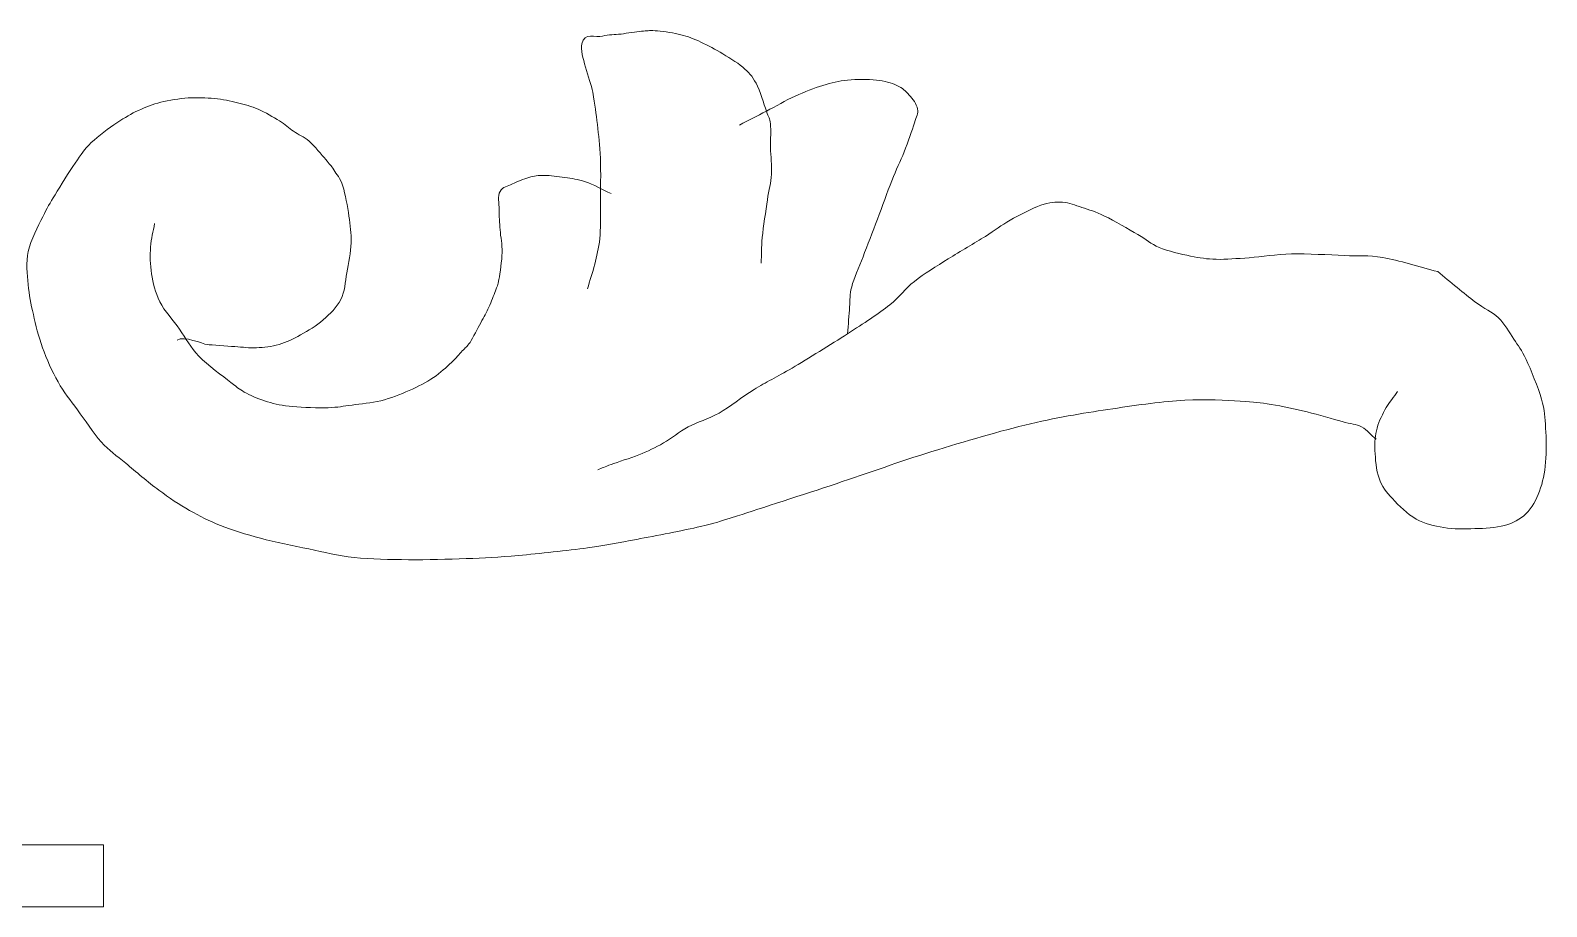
# Model space of a CAD drawing. Header units: millimetres. Extents: x -603 to 15, y -248 to 268.
# Drawn here: x -85.5 to -13.3, y 226 to 267.7 of the extents above; entities that cross this region are included whole.
import ezdxf

# ---------------------------------------------------------------- set-up
doc = ezdxf.new("R2010")
doc.units = ezdxf.units.MM
doc.header["$MEASUREMENT"] = 0
doc.layers.add('Camada 1', color=7, linetype='Continuous')

msp = doc.modelspace()

# ---------------------------------------------------------------- linework, layer by layer
at = {"layer": 'Camada 1', "color": 250, "lineweight": 9}
for points, knots in [([(-50.7408, 256.6308), (-50.7245, 257.0385), (-50.7408, 257.3521), (-50.6919, 257.8539), (-50.6919, 257.8539), (-50.6429, 258.3556), (-50.5206, 259.1364), (-50.4472, 259.6376), (-50.4472, 259.6376), (-50.3737, 260.1387), (-50.276, 260.4423), (-50.2515, 260.8606), (-50.2515, 260.8606), (-50.227, 261.279), (-50.2923, 261.7355), (-50.3004, 262.1347), (-50.3004, 262.1347), (-50.3086, 262.5339), (-50.2675, 262.9636), (-50.3004, 263.2559), (-50.3004, 263.2559), (-50.3333, 263.5482), (-50.3819, 263.5446), (-50.4961, 263.8675), (-50.4961, 263.8675), (-50.6103, 264.1902), (-50.7952, 264.8392), (-50.9855, 265.1925), (-50.9855, 265.1925), (-51.176, 265.5457), (-51.3334, 265.7082), (-51.6218, 265.9569), (-51.6218, 265.9569), (-51.9102, 266.2057), (-52.3462, 266.4621), (-52.6985, 266.6704), (-52.6985, 266.6704), (-53.0509, 266.8786), (-53.4013, 267.0606), (-53.7339, 267.2057), (-53.7339, 267.2057), (-54.0666, 267.3506), (-54.3459, 267.4571), (-54.6908, 267.5384), (-54.6908, 267.5384), (-55.0357, 267.6197), (-55.5036, 267.6705), (-55.7949, 267.6919), (-55.7949, 267.6919), (-56.0862, 267.7133), (-56.1629, 267.6921), (-56.4329, 267.6664), (-56.4329, 267.6664), (-56.7029, 267.6408), (-57.1036, 267.5768), (-57.4144, 267.5384), (-57.4144, 267.5384), (-57.7251, 267.5), (-57.9849, 267.5132), (-58.2977, 267.436), (-58.2977, 267.436), (-58.6104, 267.3589), (-59.1801, 267.6429), (-59.279, 267.0776), (-59.279, 267.0776), (-59.3779, 266.5123), (-58.8866, 265.4143), (-58.7637, 264.774), (-58.7637, 264.774), (-58.6409, 264.1338), (-58.6043, 263.7631), (-58.5429, 263.2383), (-58.5429, 263.2383), (-58.4816, 262.7135), (-58.4201, 262.2664), (-58.3957, 261.6259), (-58.3957, 261.6259), (-58.3712, 260.9853), (-58.3908, 260.0362), (-58.3957, 259.399), (-58.3957, 259.399), (-58.4005, 258.7618), (-58.3791, 258.2746), (-58.4248, 257.8029), (-58.4248, 257.8029), (-58.4705, 257.3312), (-58.5717, 256.9793), (-58.6695, 256.5798), (-58.6695, 256.5798), (-58.7674, 256.1802), (-58.898, 255.7984), (-59.0122, 255.4076)], [0, 0, 0, 0, 0.0416667, 0.0416667, 0.0416667, 0.0416667, 0.0833333, 0.0833333, 0.0833333, 0.0833333, 0.125, 0.125, 0.125, 0.125, 0.1666667, 0.1666667, 0.1666667, 0.1666667, 0.2083333, 0.2083333, 0.2083333, 0.2083333, 0.25, 0.25, 0.25, 0.25, 0.2916667, 0.2916667, 0.2916667, 0.2916667, 0.3333333, 0.3333333, 0.3333333, 0.3333333, 0.375, 0.375, 0.375, 0.375, 0.4166667, 0.4166667, 0.4166667, 0.4166667, 0.4583333, 0.4583333, 0.4583333, 0.4583333, 0.5, 0.5, 0.5, 0.5, 0.5416667, 0.5416667, 0.5416667, 0.5416667, 0.5833333, 0.5833333, 0.5833333, 0.5833333, 0.625, 0.625, 0.625, 0.625, 0.6666667, 0.6666667, 0.6666667, 0.6666667, 0.7083333, 0.7083333, 0.7083333, 0.7083333, 0.75, 0.75, 0.75, 0.75, 0.7916667, 0.7916667, 0.7916667, 0.7916667, 0.8333333, 0.8333333, 0.8333333, 0.8333333, 0.875, 0.875, 0.875, 0.875, 0.9166667, 0.9166667, 0.9166667, 0.9166667, 1, 1, 1, 1]), ([(-51.7687, 263.2049), (-51.3445, 263.4257), (-50.9366, 263.6381), (-50.4961, 263.8675), (-50.4961, 263.8675), (-50.0557, 264.0968), (-49.575, 264.3769), (-49.1258, 264.5809), (-49.1258, 264.5809), (-48.6765, 264.7849), (-48.2214, 264.9628), (-47.8044, 265.0905), (-47.8044, 265.0905), (-47.3873, 265.2183), (-47.056, 265.3027), (-46.6297, 265.3453), (-46.6297, 265.3453), (-46.2034, 265.388), (-45.6536, 265.3881), (-45.2593, 265.3453), (-45.2593, 265.3453), (-44.865, 265.3026), (-44.5466, 265.2118), (-44.2804, 265.0905), (-44.2804, 265.0905), (-44.0144, 264.9694), (-43.8592, 264.8221), (-43.6931, 264.6319), (-43.6931, 264.6319), (-43.5271, 264.4416), (-43.3456, 264.208), (-43.3017, 263.9694), (-43.3017, 263.9694), (-43.2576, 263.7308), (-43.3422, 263.647), (-43.4484, 263.3068), (-43.4484, 263.3068), (-43.5547, 262.9667), (-43.7584, 262.3896), (-43.9378, 261.9309), (-43.9378, 261.9309), (-44.1173, 261.4721), (-44.3131, 261.09), (-44.5252, 260.5549), (-44.5252, 260.5549), (-44.7373, 260.0197), (-44.982, 259.3233), (-45.2104, 258.7202), (-45.2104, 258.7202), (-45.4388, 258.1171), (-45.6917, 257.4717), (-45.8955, 256.9365), (-45.8955, 256.9365), (-46.0994, 256.4014), (-46.327, 255.9122), (-46.4339, 255.5095), (-46.4339, 255.5095), (-46.5408, 255.107), (-46.4992, 254.9151), (-46.5318, 254.5413), (-46.5318, 254.5413), (-46.5644, 254.1676), (-46.5971, 253.6919), (-46.6297, 253.2672)], [0, 0, 0, 0, 0.0588235, 0.0588235, 0.0588235, 0.0588235, 0.1176471, 0.1176471, 0.1176471, 0.1176471, 0.1764706, 0.1764706, 0.1764706, 0.1764706, 0.2352941, 0.2352941, 0.2352941, 0.2352941, 0.2941176, 0.2941176, 0.2941176, 0.2941176, 0.3529412, 0.3529412, 0.3529412, 0.3529412, 0.4117647, 0.4117647, 0.4117647, 0.4117647, 0.4705882, 0.4705882, 0.4705882, 0.4705882, 0.5294118, 0.5294118, 0.5294118, 0.5294118, 0.5882353, 0.5882353, 0.5882353, 0.5882353, 0.6470588, 0.6470588, 0.6470588, 0.6470588, 0.7058824, 0.7058824, 0.7058824, 0.7058824, 0.7647059, 0.7647059, 0.7647059, 0.7647059, 0.8235294, 0.8235294, 0.8235294, 0.8235294, 0.8823529, 0.8823529, 0.8823529, 0.8823529, 1, 1, 1, 1]), ([(-78.5401, 252.9615), (-78.231, 253.2012), (-77.3411, 252.7746), (-77.1208, 252.7576), (-77.1208, 252.7576), (-76.9006, 252.7406), (-76.1909, 252.6811), (-75.7993, 252.6557), (-75.7993, 252.6557), (-75.4079, 252.6302), (-75.1238, 252.5877), (-74.7716, 252.6047), (-74.7716, 252.6047), (-74.4194, 252.6217), (-74.0488, 252.6548), (-73.6948, 252.7576), (-73.6948, 252.7576), (-73.3409, 252.8605), (-73.0189, 253.0203), (-72.6671, 253.2163), (-72.6671, 253.2163), (-72.3153, 253.4122), (-71.9113, 253.6468), (-71.5903, 253.9298), (-71.5903, 253.9298), (-71.2692, 254.2126), (-70.9518, 254.5127), (-70.7583, 254.8981), (-70.7583, 254.8981), (-70.5649, 255.2835), (-70.5462, 255.7215), (-70.4647, 256.1721), (-70.4647, 256.1721), (-70.3831, 256.6228), (-70.2852, 257.1462), (-70.2689, 257.5991), (-70.2689, 257.5991), (-70.2526, 258.052), (-70.3015, 258.422), (-70.3668, 258.8731), (-70.3668, 258.8731), (-70.432, 259.3242), (-70.5381, 259.9287), (-70.6605, 260.3001), (-70.6605, 260.3001), (-70.7828, 260.6715), (-70.9571, 260.8653), (-71.093, 261.0765), (-71.093, 261.0765), (-71.2289, 261.2876), (-71.2791, 261.3368), (-71.4734, 261.5629), (-71.4734, 261.5629), (-71.6676, 261.789), (-72.0008, 262.2073), (-72.2586, 262.4331), (-72.2586, 262.4331), (-72.5164, 262.6589), (-72.7695, 262.7444), (-73.0069, 262.9066), (-73.0069, 262.9066), (-73.2441, 263.0687), (-73.4009, 263.2307), (-73.6816, 263.4057), (-73.6816, 263.4057), (-73.9623, 263.5807), (-74.355, 263.8116), (-74.6877, 263.955), (-74.6877, 263.955), (-75.0203, 264.0983), (-75.321, 264.1767), (-75.669, 264.2621), (-75.669, 264.2621), (-76.017, 264.3475), (-76.3794, 264.4284), (-76.7731, 264.4669), (-76.7731, 264.4669), (-77.1669, 264.5052), (-77.5978, 264.5224), (-78.0245, 264.4925), (-78.0245, 264.4925), (-78.4513, 264.4626), (-78.9308, 264.3862), (-79.325, 264.2878), (-79.325, 264.2878), (-79.7192, 264.1893), (-80.0313, 264.0664), (-80.38, 263.9038), (-80.38, 263.9038), (-80.7287, 263.7412), (-81.0334, 263.5717), (-81.4104, 263.3152), (-81.4104, 263.3152), (-81.7873, 263.0587), (-82.3036, 262.6905), (-82.6373, 262.3682), (-82.6373, 262.3682), (-82.9711, 262.0458), (-83.1113, 261.8097), (-83.3978, 261.3954), (-83.3978, 261.3954), (-83.6843, 260.9812), (-84.0971, 260.3121), (-84.3548, 259.8854), (-84.3548, 259.8854), (-84.6125, 259.4588), (-84.7296, 259.2857), (-84.9436, 258.836), (-84.9436, 258.836), (-85.1576, 258.3862), (-85.5188, 257.7402), (-85.6368, 257.1913), (-85.6368, 257.1913), (-85.7548, 256.6424), (-85.6777, 256.1144), (-85.6368, 255.6115), (-85.6368, 255.6115), (-85.5959, 255.1086), (-85.5065, 254.6863), (-85.3921, 254.1846), (-85.3921, 254.1846), (-85.2777, 253.6828), (-85.148, 253.1413), (-84.9515, 252.6047), (-84.9515, 252.6047), (-84.7552, 252.0681), (-84.496, 251.4688), (-84.2175, 250.9739), (-84.2175, 250.9739), (-83.9389, 250.479), (-83.6302, 250.1245), (-83.2875, 249.6489), (-83.2875, 249.6489), (-82.9449, 249.1732), (-82.5476, 248.5473), (-82.1619, 248.12), (-82.1619, 248.12), (-81.7762, 247.6928), (-81.4441, 247.4829), (-80.9872, 247.1008), (-80.9872, 247.1008), (-80.5304, 246.7186), (-79.9274, 246.2008), (-79.4211, 245.8267), (-79.4211, 245.8267), (-78.9148, 245.4526), (-78.4431, 245.1392), (-77.9529, 244.8585), (-77.9529, 244.8585), (-77.4626, 244.5776), (-77.0488, 244.3662), (-76.4845, 244.145), (-76.4845, 244.145), (-75.9205, 243.9236), (-75.2779, 243.7204), (-74.5758, 243.5334), (-74.5758, 243.5334), (-73.8737, 243.3464), (-73.0178, 243.1767), (-72.2755, 243.0238), (-72.2755, 243.0238), (-71.5332, 242.8708), (-70.9152, 242.7012), (-70.1221, 242.6161), (-70.1221, 242.6161), (-69.3289, 242.531), (-68.4175, 242.5226), (-67.5281, 242.5141), (-67.5281, 242.5141), (-66.6387, 242.5056), (-65.6603, 242.5311), (-64.7873, 242.5651), (-64.7873, 242.5651), (-63.9143, 242.5991), (-63.2539, 242.633), (-62.2912, 242.718), (-62.2912, 242.718), (-61.3285, 242.8029), (-59.9505, 242.9473), (-59.0122, 243.0748), (-59.0122, 243.0748), (-58.0738, 243.2022), (-57.5601, 243.3126), (-56.6629, 243.4824), (-56.6629, 243.4824), (-55.7656, 243.6523), (-54.4284, 243.9071), (-53.6285, 244.094), (-53.6285, 244.094), (-52.8285, 244.2808), (-52.9432, 244.2639), (-51.8666, 244.6036), (-51.8666, 244.6036), (-50.7898, 244.9434), (-48.7097, 245.6228), (-47.1681, 246.1325), (-47.1681, 246.1325), (-45.6264, 246.6422), (-44.1584, 247.1857), (-42.6164, 247.6614), (-42.6164, 247.6614), (-41.0744, 248.137), (-39.355, 248.6463), (-37.918, 248.9864), (-37.918, 248.9864), (-36.4808, 249.3264), (-35.2266, 249.513), (-34.0026, 249.6999), (-34.0026, 249.6999), (-32.7785, 249.8867), (-31.5901, 250.0481), (-30.5766, 250.1075), (-30.5766, 250.1075), (-29.563, 250.167), (-28.6193, 250.0905), (-27.9337, 250.0566), (-27.9337, 250.0566), (-27.2481, 250.0226), (-26.9962, 249.9886), (-26.4654, 249.9037), (-26.4654, 249.9037), (-25.9346, 249.8188), (-25.3155, 249.6829), (-24.7525, 249.547), (-24.7525, 249.547), (-24.1895, 249.4111), (-23.5207, 249.2072), (-23.0884, 249.0883), (-23.0884, 249.0883), (-22.6561, 248.9694), (-22.434, 248.9769), (-22.1585, 248.8335), (-22.1585, 248.8335), (-21.8831, 248.6901), (-21.7017, 248.4428), (-21.4733, 248.2474)], [0, 0, 0, 0, 0.0166667, 0.0166667, 0.0166667, 0.0166667, 0.0333333, 0.0333333, 0.0333333, 0.0333333, 0.05, 0.05, 0.05, 0.05, 0.0666667, 0.0666667, 0.0666667, 0.0666667, 0.0833333, 0.0833333, 0.0833333, 0.0833333, 0.1, 0.1, 0.1, 0.1, 0.1166667, 0.1166667, 0.1166667, 0.1166667, 0.1333333, 0.1333333, 0.1333333, 0.1333333, 0.15, 0.15, 0.15, 0.15, 0.1666667, 0.1666667, 0.1666667, 0.1666667, 0.1833333, 0.1833333, 0.1833333, 0.1833333, 0.2, 0.2, 0.2, 0.2, 0.2166667, 0.2166667, 0.2166667, 0.2166667, 0.2333333, 0.2333333, 0.2333333, 0.2333333, 0.25, 0.25, 0.25, 0.25, 0.2666667, 0.2666667, 0.2666667, 0.2666667, 0.2833333, 0.2833333, 0.2833333, 0.2833333, 0.3, 0.3, 0.3, 0.3, 0.3166667, 0.3166667, 0.3166667, 0.3166667, 0.3333333, 0.3333333, 0.3333333, 0.3333333, 0.35, 0.35, 0.35, 0.35, 0.3666667, 0.3666667, 0.3666667, 0.3666667, 0.3833333, 0.3833333, 0.3833333, 0.3833333, 0.4, 0.4, 0.4, 0.4, 0.4166667, 0.4166667, 0.4166667, 0.4166667, 0.4333333, 0.4333333, 0.4333333, 0.4333333, 0.45, 0.45, 0.45, 0.45, 0.4666667, 0.4666667, 0.4666667, 0.4666667, 0.4833333, 0.4833333, 0.4833333, 0.4833333, 0.5, 0.5, 0.5, 0.5, 0.5166667, 0.5166667, 0.5166667, 0.5166667, 0.5333333, 0.5333333, 0.5333333, 0.5333333, 0.55, 0.55, 0.55, 0.55, 0.5666667, 0.5666667, 0.5666667, 0.5666667, 0.5833333, 0.5833333, 0.5833333, 0.5833333, 0.6, 0.6, 0.6, 0.6, 0.6166667, 0.6166667, 0.6166667, 0.6166667, 0.6333333, 0.6333333, 0.6333333, 0.6333333, 0.65, 0.65, 0.65, 0.65, 0.6666667, 0.6666667, 0.6666667, 0.6666667, 0.6833333, 0.6833333, 0.6833333, 0.6833333, 0.7, 0.7, 0.7, 0.7, 0.7166667, 0.7166667, 0.7166667, 0.7166667, 0.7333333, 0.7333333, 0.7333333, 0.7333333, 0.75, 0.75, 0.75, 0.75, 0.7666667, 0.7666667, 0.7666667, 0.7666667, 0.7833333, 0.7833333, 0.7833333, 0.7833333, 0.8, 0.8, 0.8, 0.8, 0.8166667, 0.8166667, 0.8166667, 0.8166667, 0.8333333, 0.8333333, 0.8333333, 0.8333333, 0.85, 0.85, 0.85, 0.85, 0.8666667, 0.8666667, 0.8666667, 0.8666667, 0.8833333, 0.8833333, 0.8833333, 0.8833333, 0.9, 0.9, 0.9, 0.9, 0.9166667, 0.9166667, 0.9166667, 0.9166667, 0.9333333, 0.9333333, 0.9333333, 0.9333333, 0.95, 0.95, 0.95, 0.95, 0.9666667, 0.9666667, 0.9666667, 0.9666667, 1, 1, 1, 1]), ([(-57.8864, 259.9433), (-58.2943, 260.1302), (-58.7409, 260.3759), (-59.11, 260.5039), (-59.11, 260.5039), (-59.4791, 260.632), (-59.7623, 260.6568), (-60.0888, 260.7077), (-60.0888, 260.7077), (-60.4155, 260.7587), (-60.7803, 260.8097), (-61.0677, 260.8097), (-61.0677, 260.8097), (-61.3551, 260.8097), (-61.5473, 260.776), (-61.8019, 260.7077), (-61.8019, 260.7077), (-62.0563, 260.6395), (-62.3558, 260.5127), (-62.5849, 260.402), (-62.5849, 260.402), (-62.8141, 260.2913), (-63.0522, 260.2761), (-63.1722, 260.0452), (-63.1722, 260.0452), (-63.2923, 259.8144), (-63.2212, 259.4851), (-63.2212, 259.1788), (-63.2212, 259.1788), (-63.2212, 258.8727), (-63.1967, 258.5504), (-63.1722, 258.2106), (-63.1722, 258.2106), (-63.1478, 257.8708), (-63.0648, 257.5354), (-63.0743, 257.1404), (-63.0743, 257.1404), (-63.0838, 256.7455), (-63.1767, 256.1597), (-63.2293, 255.8549), (-63.2293, 255.8549), (-63.2819, 255.5502), (-63.309, 255.5374), (-63.3888, 255.3174), (-63.3888, 255.3174), (-63.4687, 255.0975), (-63.5913, 254.7908), (-63.7078, 254.5368), (-63.7078, 254.5368), (-63.8244, 254.2827), (-63.9388, 254.0738), (-64.0881, 253.7945), (-64.0881, 253.7945), (-64.2374, 253.5151), (-64.4554, 253.0853), (-64.6034, 252.8602), (-64.6034, 252.8602), (-64.7513, 252.6349), (-64.8242, 252.6106), (-64.9715, 252.4506), (-64.9715, 252.4506), (-65.1187, 252.2906), (-65.2574, 252.1111), (-65.4866, 251.8996), (-65.4866, 251.8996), (-65.7159, 251.688), (-66.0085, 251.4059), (-66.3454, 251.183), (-66.3454, 251.183), (-66.6823, 250.9599), (-67.0804, 250.7525), (-67.4985, 250.5687), (-67.4985, 250.5687), (-67.9165, 250.3849), (-68.3921, 250.1978), (-68.848, 250.0823), (-68.848, 250.0823), (-69.304, 249.9666), (-69.805, 249.9329), (-70.2221, 249.8774), (-70.2221, 249.8774), (-70.6391, 249.8221), (-70.8795, 249.7623), (-71.3507, 249.7496), (-71.3507, 249.7496), (-71.8219, 249.7369), (-72.5598, 249.7537), (-73.0438, 249.8008), (-73.0438, 249.8008), (-73.5276, 249.8477), (-73.8764, 249.924), (-74.2461, 250.0311), (-74.2461, 250.0311), (-74.6157, 250.1382), (-74.9601, 250.2862), (-75.252, 250.4406), (-75.252, 250.4406), (-75.5439, 250.5951), (-75.611, 250.6596), (-75.9879, 250.9525), (-75.9879, 250.9525), (-76.365, 251.2454), (-77.1017, 251.7722), (-77.5124, 252.1971), (-77.5124, 252.1971), (-77.9229, 252.6219), (-78.1205, 253.047), (-78.4305, 253.4802), (-78.4305, 253.4802), (-78.7405, 253.9134), (-79.1468, 254.3496), (-79.3722, 254.7962), (-79.3722, 254.7962), (-79.5975, 255.2427), (-79.6898, 255.6844), (-79.7637, 256.1211), (-79.7637, 256.1211), (-79.8377, 256.5578), (-79.8373, 256.9938), (-79.8127, 257.3951), (-79.8127, 257.3951), (-79.788, 257.7966), (-79.6822, 258.1426), (-79.6169, 258.5164)], [0, 0, 0, 0, 0.03125, 0.03125, 0.03125, 0.03125, 0.0625, 0.0625, 0.0625, 0.0625, 0.09375, 0.09375, 0.09375, 0.09375, 0.125, 0.125, 0.125, 0.125, 0.15625, 0.15625, 0.15625, 0.15625, 0.1875, 0.1875, 0.1875, 0.1875, 0.21875, 0.21875, 0.21875, 0.21875, 0.25, 0.25, 0.25, 0.25, 0.28125, 0.28125, 0.28125, 0.28125, 0.3125, 0.3125, 0.3125, 0.3125, 0.34375, 0.34375, 0.34375, 0.34375, 0.375, 0.375, 0.375, 0.375, 0.40625, 0.40625, 0.40625, 0.40625, 0.4375, 0.4375, 0.4375, 0.4375, 0.46875, 0.46875, 0.46875, 0.46875, 0.5, 0.5, 0.5, 0.5, 0.53125, 0.53125, 0.53125, 0.53125, 0.5625, 0.5625, 0.5625, 0.5625, 0.59375, 0.59375, 0.59375, 0.59375, 0.625, 0.625, 0.625, 0.625, 0.65625, 0.65625, 0.65625, 0.65625, 0.6875, 0.6875, 0.6875, 0.6875, 0.71875, 0.71875, 0.71875, 0.71875, 0.75, 0.75, 0.75, 0.75, 0.78125, 0.78125, 0.78125, 0.78125, 0.8125, 0.8125, 0.8125, 0.8125, 0.84375, 0.84375, 0.84375, 0.84375, 0.875, 0.875, 0.875, 0.875, 0.90625, 0.90625, 0.90625, 0.90625, 0.9375, 0.9375, 0.9375, 0.9375, 1, 1, 1, 1]), ([(-18.5352, 256.2296), (-19.4011, 256.4508), (-20.3974, 256.768), (-21.1431, 256.8958), (-21.1431, 256.8958), (-21.8888, 257.0235), (-22.2655, 256.9641), (-22.9904, 256.9931), (-22.9904, 256.9931), (-23.7154, 257.022), (-24.7395, 257.0868), (-25.493, 257.0699), (-25.493, 257.0699), (-26.2465, 257.0529), (-26.908, 256.9333), (-27.505, 256.8907), (-27.505, 256.8907), (-28.1021, 256.8481), (-28.6075, 256.8011), (-29.0753, 256.8138), (-29.0753, 256.8138), (-29.5429, 256.8266), (-29.8472, 256.8734), (-30.3021, 256.9675), (-30.3021, 256.9675), (-30.757, 257.0615), (-31.378, 257.2048), (-31.7989, 257.377), (-31.7989, 257.377), (-32.2197, 257.5491), (-32.3721, 257.7419), (-32.8048, 257.9913), (-32.8048, 257.9913), (-33.2374, 258.2406), (-33.9488, 258.6578), (-34.394, 258.8731), (-34.394, 258.8731), (-34.8394, 259.0885), (-35.136, 259.1703), (-35.4708, 259.2809), (-35.4708, 259.2809), (-35.8055, 259.3913), (-36.0679, 259.5183), (-36.4008, 259.5356), (-36.4008, 259.5356), (-36.7336, 259.553), (-37.0082, 259.5285), (-37.4285, 259.3828), (-37.4285, 259.3828), (-37.8488, 259.2369), (-38.4556, 258.916), (-38.8967, 258.6693), (-38.8967, 258.6693), (-39.338, 258.4225), (-39.582, 258.2106), (-40.0714, 257.9048), (-40.0714, 257.9048), (-40.5609, 257.5991), (-41.2705, 257.1913), (-41.8333, 256.8346), (-41.8333, 256.8346), (-42.3962, 256.4778), (-42.9817, 256.131), (-43.4484, 255.7644), (-43.4484, 255.7644), (-43.9151, 255.3978), (-44.0913, 255.0607), (-44.6231, 254.6432), (-44.6231, 254.6432), (-45.1549, 254.2258), (-45.8546, 253.7683), (-46.6297, 253.2672), (-46.6297, 253.2672), (-47.4048, 252.7661), (-48.5303, 252.0782), (-49.2726, 251.6364), (-49.2726, 251.6364), (-50.0149, 251.1948), (-50.5039, 250.9741), (-51.0834, 250.6172), (-51.0834, 250.6172), (-51.6631, 250.2603), (-52.2237, 249.7942), (-52.7474, 249.496), (-52.7474, 249.496), (-53.2713, 249.1978), (-53.7742, 249.072), (-54.2158, 248.8335), (-54.2158, 248.8335), (-54.6574, 248.595), (-54.9981, 248.2903), (-55.3904, 248.069), (-55.3904, 248.069), (-55.7827, 247.8478), (-56.1484, 247.6785), (-56.565, 247.5084), (-56.565, 247.5084), (-56.9816, 247.3384), (-57.5601, 247.1687), (-57.8864, 247.0498), (-57.8864, 247.0498), (-58.2127, 246.9309), (-58.3106, 246.8799), (-58.5227, 246.795)], [0, 0, 0, 0, 0.037037, 0.037037, 0.037037, 0.037037, 0.0740741, 0.0740741, 0.0740741, 0.0740741, 0.1111111, 0.1111111, 0.1111111, 0.1111111, 0.1481481, 0.1481481, 0.1481481, 0.1481481, 0.1851852, 0.1851852, 0.1851852, 0.1851852, 0.2222222, 0.2222222, 0.2222222, 0.2222222, 0.2592593, 0.2592593, 0.2592593, 0.2592593, 0.2962963, 0.2962963, 0.2962963, 0.2962963, 0.3333333, 0.3333333, 0.3333333, 0.3333333, 0.3703704, 0.3703704, 0.3703704, 0.3703704, 0.4074074, 0.4074074, 0.4074074, 0.4074074, 0.4444444, 0.4444444, 0.4444444, 0.4444444, 0.4814815, 0.4814815, 0.4814815, 0.4814815, 0.5185185, 0.5185185, 0.5185185, 0.5185185, 0.5555556, 0.5555556, 0.5555556, 0.5555556, 0.5925926, 0.5925926, 0.5925926, 0.5925926, 0.6296296, 0.6296296, 0.6296296, 0.6296296, 0.6666667, 0.6666667, 0.6666667, 0.6666667, 0.7037037, 0.7037037, 0.7037037, 0.7037037, 0.7407407, 0.7407407, 0.7407407, 0.7407407, 0.7777778, 0.7777778, 0.7777778, 0.7777778, 0.8148148, 0.8148148, 0.8148148, 0.8148148, 0.8518519, 0.8518519, 0.8518519, 0.8518519, 0.8888889, 0.8888889, 0.8888889, 0.8888889, 0.9259259, 0.9259259, 0.9259259, 0.9259259, 1, 1, 1, 1]), ([(-20.4455, 250.5153), (-20.6249, 250.2605), (-20.82, 250.0408), (-20.9838, 249.7508), (-20.9838, 249.7508), (-21.1478, 249.4608), (-21.3333, 249.1274), (-21.4243, 248.7825), (-21.4243, 248.7825), (-21.5154, 248.4376), (-21.5386, 248.1145), (-21.5222, 247.7123), (-21.5222, 247.7123), (-21.5059, 247.3101), (-21.4686, 246.7793), (-21.3265, 246.3873), (-21.3265, 246.3873), (-21.1843, 245.9954), (-20.9866, 245.7448), (-20.6902, 245.419), (-20.6902, 245.419), (-20.3938, 245.0932), (-19.9807, 244.6847), (-19.5646, 244.4507), (-19.5646, 244.4507), (-19.1484, 244.2167), (-18.7118, 244.12), (-18.243, 244.0431), (-18.243, 244.0431), (-17.7744, 243.9659), (-17.2571, 243.9751), (-16.7748, 243.9921), (-16.7748, 243.9921), (-16.2925, 244.0091), (-15.7707, 244.0239), (-15.3555, 244.145), (-15.3555, 244.145), (-14.9404, 244.266), (-14.6151, 244.4239), (-14.3277, 244.7055), (-14.3277, 244.7055), (-14.0403, 244.9872), (-13.8486, 245.3623), (-13.6914, 245.7758), (-13.6914, 245.7758), (-13.5343, 246.1892), (-13.447, 246.6477), (-13.3979, 247.1517), (-13.3979, 247.1517), (-13.3486, 247.6557), (-13.3652, 248.2801), (-13.3979, 248.7825), (-13.3979, 248.7825), (-13.4305, 249.2848), (-13.4375, 249.6112), (-13.5935, 250.1585), (-13.5935, 250.1585), (-13.7496, 250.7058), (-14.1068, 251.5668), (-14.3277, 252.0442), (-14.3277, 252.0442), (-14.5487, 252.5215), (-14.6947, 252.681), (-14.915, 253.0125), (-14.915, 253.0125), (-15.1354, 253.3438), (-15.3345, 253.7299), (-15.6492, 254.0317), (-15.6492, 254.0317), (-15.9638, 254.3335), (-16.2934, 254.4295), (-16.7748, 254.7962), (-16.7748, 254.7962), (-17.2562, 255.1627), (-17.9484, 255.7517), (-18.5352, 256.2296)], [0, 0, 0, 0, 0.05, 0.05, 0.05, 0.05, 0.1, 0.1, 0.1, 0.1, 0.15, 0.15, 0.15, 0.15, 0.2, 0.2, 0.2, 0.2, 0.25, 0.25, 0.25, 0.25, 0.3, 0.3, 0.3, 0.3, 0.35, 0.35, 0.35, 0.35, 0.4, 0.4, 0.4, 0.4, 0.45, 0.45, 0.45, 0.45, 0.5, 0.5, 0.5, 0.5, 0.55, 0.55, 0.55, 0.55, 0.6, 0.6, 0.6, 0.6, 0.65, 0.65, 0.65, 0.65, 0.7, 0.7, 0.7, 0.7, 0.75, 0.75, 0.75, 0.75, 0.8, 0.8, 0.8, 0.8, 0.85, 0.85, 0.85, 0.85, 0.9, 0.9, 0.9, 0.9, 1, 1, 1, 1])]:
    msp.add_open_spline(points, degree=3, knots=knots, dxfattribs=at)
at = {"layer": 'Camada 1', "color": 240, "lineweight": 9}
msp.add_open_spline([(-89.0177, 228.9462), (-89.0177, 228.9462), (-82.0539, 228.9462), (-82.0539, 228.9462), (-82.0539, 228.9462), (-82.0539, 228.9462), (-82.0539, 225.9963), (-82.0539, 225.9963), (-82.0539, 225.9963), (-82.0539, 225.9963), (-89.0177, 225.9963), (-89.0177, 225.9963), (-89.0177, 225.9963), (-89.0177, 225.9963), (-89.0177, 228.9462), (-89.0177, 228.9462)], degree=3, knots=[0, 0, 0, 0, 0.2, 0.2, 0.2, 0.2, 0.4, 0.4, 0.4, 0.4, 0.6, 0.6, 0.6, 0.6, 1, 1, 1, 1], dxfattribs=at)

doc.saveas('drawing.dxf')
